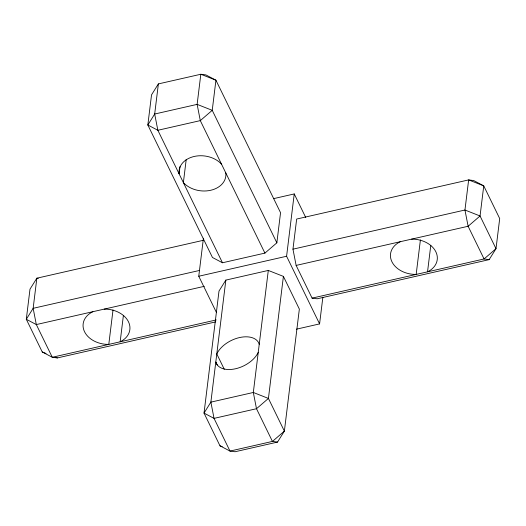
<?xml version="1.0" encoding="UTF-8"?>
<svg xmlns="http://www.w3.org/2000/svg" width="526" height="526" viewBox="0 0 526 526"><rect width="100%" height="100%" fill="white"/><g stroke="black" fill="none" stroke-linecap="round" stroke-linejoin="round"><path stroke-width="0.79" d="M113.024 309.913L108.79 344.385A23.532 17.536 7 0 1 84.548 331.755A23.532 17.536 7 0 1 92.852 311.708M123.406 315.344L120.158 341.801A23.532 17.536 7 0 0 128.462 321.754A23.532 17.536 7 0 0 104.22 309.124M158.379 83.91L154.683 114.03L157.853 130.277L222.472 262.77L264.92 253.105L276.854 242.821L280.549 212.701L215.93 80.208L205.909 74.916L200.827 74.251L158.379 83.91L151.527 94.871L147.832 124.991L212.451 257.477L222.472 262.77M179.991 166.604L179.11 173.817A23.532 17.536 7 0 1 194.199 156.459A23.532 17.536 7 0 1 221.525 164.165L264.92 253.105M186.23 159.325L183.377 182.575A23.532 17.536 7 0 0 210.696 190.28A23.532 17.536 7 0 0 225.792 172.922M216.337 312.28L198.762 276.242L203.43 238.206M225.851 280.102L210.873 402.134L214.043 418.38L229.994 451.084L235.069 451.749L277.518 442.09L284.375 431.129L299.353 309.097L283.402 276.393L268.299 270.436L225.851 280.102L219 291.056L204.022 413.094L219.967 445.792L229.994 451.084L272.442 441.419L277.518 442.09M268.299 270.436L253.322 392.475L256.491 408.722L272.442 441.419L284.375 431.129L268.424 398.432L283.402 276.393M296.434 329.177L319.584 323.904L286.591 256.254L294.238 193.936L273.481 198.664M292.962 249.173L296.664 219.053L468.646 179.905L473.729 180.569L483.749 185.862L499.7 218.56L496.005 248.68L489.147 259.634L317.165 298.788L312.082 298.124L296.131 265.42L292.962 249.173L464.951 210.019L480.054 215.982L496.005 248.68L484.071 258.97L312.082 298.124M319.584 323.904L322.865 297.203M420.405 239.935L416.171 274.408A23.532 17.536 7 0 1 391.929 261.777A23.532 17.536 7 0 1 400.233 241.736M430.787 245.366L427.539 271.824A23.532 17.536 7 0 0 435.844 251.783A23.532 17.536 7 0 0 411.602 239.146M203.24 240.323L36.853 278.201L29.995 289.155L26.3 319.275L42.251 351.973L52.271 357.266L57.354 357.936L215.739 321.879M199.538 270.443L33.151 308.321L26.3 319.275L36.32 324.568L52.271 357.266L216.252 319.933M198.762 276.242L286.591 256.254M204.305 286.328L36.32 324.568L33.151 308.321L36.853 278.201L38.299 278.392M296.131 265.42L468.12 226.265L480.054 215.982L483.749 185.862L468.646 179.905L464.951 210.019L468.12 226.265L484.071 258.97L489.147 259.634M42.251 351.973L46.025 353.465M55.841 357.338L57.354 357.936M219.967 445.792L222.235 446.686M294.238 193.936L305.718 217.468M276.854 242.821L212.234 110.329L215.93 80.208L200.827 74.251L197.132 104.372L200.301 120.618L221.525 164.165M224.273 369.285L216.804 353.959A23.532 14.13 -26 0 1 239.429 337.587A23.532 14.13 -26 0 1 259.219 344.306M217.238 364.945L215.811 362.026A23.532 14.13 -26 0 0 235.602 368.746A23.532 14.13 -26 0 0 258.227 352.367M154.683 114.03L147.832 124.991L157.853 130.277L200.301 120.618L212.234 110.329L197.132 104.372L154.683 114.03M210.873 402.134L204.022 413.094L214.043 418.38L256.491 408.722L268.424 398.432L253.322 392.475L210.873 402.134"/></g></svg>
